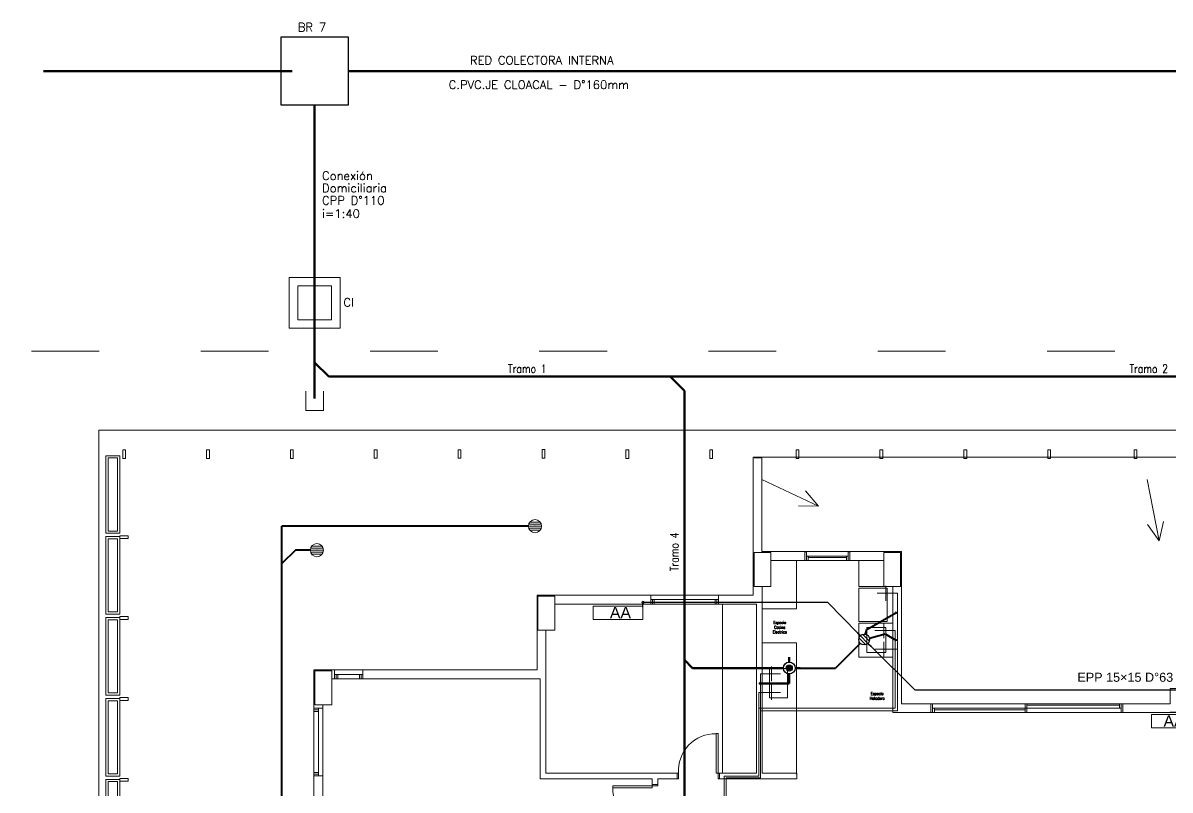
# Model space of a CAD drawing. Header units: millimetres. Extents: x 539 to 842, y -453 to -96.
# Drawn here: x 731.64 to 751.97, y -351.26 to -337.67 of the extents above; entities that cross this region are included whole.
import ezdxf
from ezdxf.enums import TextEntityAlignment as Align

# ---------------------------------------------------------------- set-up
doc = ezdxf.new("R2010")
doc.units = ezdxf.units.MM
doc.header["$LTSCALE"] = 0.1
for name, pattern in [('ACAD_ISO02W100', [15, 12, -3]), ('ACAD_ISO03W100', [30, 12, -18]), ('CONTINUA', [0])]:
    doc.linetypes.add(name, pattern=pattern)
doc.layers.get('0').update_dxf_attribs({"lineweight": 5})
for name, color, linetype, lineweight in [('00-Agua Caliente', 1, 'Continuous', 20), ('00-Agua Fria', 5, 'ACAD_ISO02W100', 20), ('00-Texto Diámetros', 7, 'Continuous', 25), ('A-GLAZ-CWMG', 7, 'Continuous', 5), ('A-Texto Pluvial', 7, 'Continuous', 20), ('A-WALL', 7, 'Continuous', 5), ('Agua Fria Directa - Texto', 7, 'Continuous', 18), ('Arq-Equipamiento', 250, 'Continuous', 5)]:
    doc.layers.add(name, color=color, linetype=linetype, lineweight=lineweight)
for name, color, linetype in [('00-Pluvial', 40, 'Continuous'), ('00-Secundario', 24, 'Continuous'), ('Textos', 7, 'Continuous')]:
    doc.layers.add(name, color=color, linetype=linetype)
doc.layers.add('00-Primario', color=7, linetype='Continuous', true_color=0xff2400)
doc.styles.add('Arial', font='arial.ttf', dxfattribs={"height": 0.245883})
doc.styles.add('Instal Sanit', font='techb___.ttf', dxfattribs={"height": 0.15})
doc.styles.add('Romans', font='romans.shx')
doc.styles.add('Romans 1.50', font='romans.shx', dxfattribs={"width": 0.8, "height": 0.15})
doc.styles.get("Standard").update_dxf_attribs({"font": 'arial.ttf'})

# ---------------------------------------------------------------- blocks, each defined once
blk = doc.blocks.new('Montante rectangular - 50 x 150mm-1800504-02 Torre PB')
at = {"layer": 'A-GLAZ-CWMG', "color": 8}
for p, q in [((-0.025, 0.075), (0.025, 0.075)), ((-0.025, -0.075), (-0.025, 0.075)), ((0.025, 0.075), (0.025, -0.075)), ((0.025, -0.075), (-0.025, -0.075))]:
    blk.add_line(p, q, dxfattribs=at)
blk = doc.blocks.new('Montante rectangular - 50 x 150mm-V34-02 Torre PB')
at = {"layer": 'A-GLAZ-CWMG', "color": 8}
for p, q in [((-0.025, 0.075), (0.025, 0.075)), ((-0.025, 0.01), (-0.025, 0.075)), ((-0.025, -0.07), (-0.025, 0.01)), ((0.025, 0.075), (0.025, 0.019)), ((0.025, 0.019), (0.025, -0.056)), ((-0.025, -0.075), (-0.025, -0.07)), ((0.025, -0.075), (-0.025, -0.075)), ((0.025, -0.056), (0.025, -0.075))]:
    blk.add_line(p, q, dxfattribs=at)
blk = doc.blocks.new('Montante rectangular - 50 x 150mm-1800507-02 Torre PB')
at = {"layer": 'A-GLAZ-CWMG', "color": 7}
for p, q in [((-0.019, 0.075), (-0.05, 0.075)), ((-0.05, 0.075), (-0.05, -0.026))]:
    blk.add_line(p, q, dxfattribs=at)
at = {"layer": 'A-GLAZ-CWMG', "color": 77}
for p, q in [((0, 0.075), (-0.019, 0.075)), ((0, -0.073), (0, 0.075)), ((-0.05, -0.026), (-0.05, -0.031)), ((-0.05, -0.031), (-0.05, -0.039)), ((-0.05, -0.039), (-0.05, -0.047)), ((-0.05, -0.047), (-0.05, -0.055)), ((-0.05, -0.056), (-0.05, -0.063)), ((-0.05, -0.064), (-0.05, -0.072)), ((-0.05, -0.073), (-0.05, -0.075)), ((-0.05, -0.075), (0, -0.075))]:
    blk.add_line(p, q, dxfattribs=at)
blk = doc.blocks.new('2-PB F')
at = {"color": 8, "lineweight": 18}
for p, q in [((744.734, -345.358), (744.579, -345.358)), ((744.579, -345.358), (744.579, -347.807)), ((744.719, -345.373), (744.594, -345.373)), ((744.734, -347.035), (744.734, -345.358)), ((744.734, -345.358), (760.799, -345.358)), ((745.493, -347.035), (744.734, -347.035)), ((745.493, -347.037), (745.493, -347.035)), ((745.493, -347.035), (746.293, -347.035)), ((745.493, -347.19), (745.493, -347.037)), ((745.493, -347.037), (745.523, -347.037)), ((745.523, -347.037), (745.523, -347.19)), ((746.263, -347.19), (746.263, -347.037)), ((746.263, -347.037), (746.293, -347.037)), ((747.207, -347.035), (746.293, -347.035)), ((746.293, -347.035), (746.293, -347.037)), ((746.293, -347.037), (746.293, -347.19)), ((747.207, -349.729), (747.207, -347.035)), ((744.719, -347.05), (744.594, -347.05)), ((744.594, -347.05), (744.594, -347.191)), ((744.594, -347.191), (744.594, -347.65)), ((744.594, -347.65), (744.594, -347.191)), ((744.894, -347.05), (744.719, -347.05)), ((744.719, -347.05), (744.894, -347.05)), ((744.894, -347.175), (744.894, -347.05)), ((744.894, -347.05), (744.894, -347.191)), ((744.894, -347.176), (744.894, -347.175)), ((744.894, -347.189), (744.894, -347.176)), ((744.894, -347.19), (744.894, -347.189)), ((744.894, -347.191), (744.894, -347.19)), ((744.894, -347.65), (744.894, -347.191)), ((744.894, -347.191), (745.493, -347.191)), ((745.347, -347.191), (745.347, -348.05)), ((745.493, -347.191), (745.493, -347.19)), ((745.523, -347.19), (745.493, -347.19)), ((746.293, -347.191), (745.493, -347.191)), ((745.523, -347.19), (745.523, -347.113)), ((745.523, -347.113), (745.553, -347.113)), ((745.553, -347.19), (745.523, -347.19)), ((745.553, -347.113), (745.553, -347.19)), ((746.233, -347.113), (745.553, -347.113)), ((745.553, -347.137), (745.553, -347.127)), ((746.233, -347.137), (745.553, -347.137)), ((745.553, -347.19), (746.233, -347.19)), ((746.233, -347.19), (746.233, -347.113)), ((746.233, -347.113), (746.263, -347.113)), ((746.233, -347.127), (746.233, -347.137)), ((746.263, -347.19), (746.233, -347.19)), ((746.263, -347.113), (746.263, -347.19)), ((746.293, -347.19), (746.263, -347.19)), ((746.293, -347.19), (746.293, -347.191)), ((746.293, -347.191), (746.892, -347.191)), ((746.451, -347.65), (746.451, -347.191)), ((747.051, -347.05), (746.892, -347.05)), ((746.892, -347.05), (746.892, -347.175)), ((746.892, -347.05), (747.051, -347.05)), ((746.892, -347.191), (746.892, -347.05)), ((746.892, -347.175), (746.892, -347.176)), ((746.892, -347.176), (746.892, -347.189)), ((746.892, -347.189), (746.892, -347.19)), ((746.892, -347.19), (746.892, -347.191)), ((746.892, -347.191), (746.892, -347.65)), ((747.192, -347.05), (747.051, -347.05)), ((747.192, -347.65), (747.192, -347.05)), ((747.192, -347.05), (747.192, -347.65)), ((744.594, -347.65), (744.719, -347.65)), ((744.735, -347.65), (744.594, -347.65)), ((744.719, -347.65), (744.72, -347.65)), ((744.72, -347.65), (744.732, -347.65)), ((744.732, -347.65), (744.733, -347.65)), ((744.733, -347.65), (744.735, -347.65)), ((744.735, -347.65), (744.894, -347.65)), ((744.735, -350.96), (744.735, -347.65)), ((746.892, -347.65), (746.451, -347.65)), ((746.892, -347.65), (747.051, -347.65)), ((747.051, -347.65), (747.052, -347.65)), ((747.051, -347.65), (747.051, -349.885)), ((747.192, -347.65), (747.051, -347.65)), ((747.052, -347.65), (747.053, -347.65)), ((747.053, -347.65), (747.066, -347.65)), ((747.066, -347.65), (747.067, -347.65)), ((747.067, -347.65), (747.192, -347.65)), ((740.75, -347.807), (740.75, -349.132)), ((742.765, -347.807), (740.75, -347.807)), ((740.765, -347.824), (740.764, -347.824)), ((740.764, -347.824), (740.764, -348.424)), ((740.764, -347.824), (740.765, -347.824)), ((740.764, -348.424), (740.764, -347.824)), ((740.89, -347.824), (740.765, -347.824)), ((740.89, -347.824), (740.89, -347.822)), ((741.064, -347.824), (740.89, -347.824)), ((740.89, -347.824), (741.064, -347.824)), ((741.064, -347.947), (741.064, -347.824)), ((741.064, -347.824), (741.064, -347.963)), ((742.765, -347.885), (742.765, -347.807)), ((742.765, -347.807), (743.965, -347.807)), ((744.579, -347.807), (743.965, -347.807)), ((743.965, -347.807), (743.965, -347.885)), ((741.064, -347.948), (741.064, -347.947)), ((741.064, -347.961), (741.064, -347.948)), ((741.064, -347.962), (741.064, -347.961)), ((741.064, -347.963), (741.064, -347.962)), ((741.064, -348.424), (741.064, -347.963)), ((741.064, -347.963), (742.765, -347.963)), ((742.765, -347.885), (742.795, -347.885)), ((742.765, -347.963), (742.765, -347.885)), ((742.795, -347.963), (742.765, -347.963)), ((742.795, -347.885), (742.825, -347.885)), ((742.795, -347.963), (742.795, -347.885)), ((742.795, -347.885), (742.795, -347.963)), ((742.825, -347.963), (742.795, -347.963)), ((742.825, -347.885), (743.905, -347.885)), ((742.825, -347.901), (742.825, -347.885)), ((742.825, -347.885), (742.825, -347.963)), ((742.825, -347.963), (743.905, -347.963)), ((743.905, -347.885), (743.905, -347.901)), ((743.905, -347.885), (743.935, -347.885)), ((743.905, -347.963), (743.905, -347.885)), ((743.935, -347.963), (743.905, -347.963)), ((743.935, -347.885), (743.935, -347.963)), ((743.935, -347.885), (743.965, -347.885)), ((743.935, -347.963), (743.935, -347.885)), ((743.965, -347.963), (743.935, -347.963)), ((743.965, -347.885), (743.965, -347.963)), ((743.965, -347.963), (744.635, -347.963)), ((744.035, -347.963), (744.035, -350.96)), ((744.635, -347.963), (744.635, -350.96)), ((745.347, -348.05), (744.735, -348.05)), ((740.764, -348.424), (740.765, -348.424)), ((740.765, -348.424), (740.764, -348.424)), ((740.765, -348.424), (740.89, -348.424)), ((740.89, -348.424), (740.765, -348.424)), ((740.89, -348.424), (741.064, -348.424)), ((740.905, -350.96), (740.905, -348.424)), ((746.45, -348.902), (746.451, -348.3)), ((746.451, -348.3), (747.051, -348.3)), ((746.591, -348.381), (746.59, -348.821)), ((746.931, -348.381), (746.591, -348.381)), ((746.93, -348.821), (746.931, -348.381)), ((744.735, -348.65), (745.347, -348.65)), ((745.347, -348.65), (745.347, -350.977)), ((746.59, -348.821), (746.93, -348.821)), ((747.05, -348.902), (746.45, -348.902)), ((736.794, -349.132), (736.794, -349.81)), ((737.159, -349.132), (736.794, -349.132)), ((736.809, -349.149), (736.808, -349.149)), ((736.808, -349.149), (736.808, -349.749)), ((736.808, -349.749), (736.808, -349.149)), ((736.808, -349.149), (736.809, -349.149)), ((736.934, -349.149), (736.809, -349.149)), ((736.934, -349.149), (736.934, -349.147)), ((736.95, -349.149), (736.934, -349.149)), ((736.934, -349.149), (737.108, -349.149)), ((737.108, -349.149), (736.95, -349.149)), ((737.108, -349.272), (737.108, -349.149)), ((737.108, -349.149), (737.108, -349.288)), ((737.108, -349.273), (737.108, -349.272)), ((737.108, -349.285), (737.108, -349.273)), ((737.159, -349.21), (737.159, -349.132)), ((737.159, -349.132), (737.659, -349.132)), ((737.159, -349.21), (737.189, -349.21)), ((737.159, -349.288), (737.159, -349.21)), ((737.189, -349.21), (737.219, -349.21)), ((737.189, -349.288), (737.189, -349.21)), ((737.189, -349.21), (737.189, -349.288)), ((737.219, -349.21), (737.599, -349.21)), ((737.219, -349.225), (737.219, -349.21)), ((737.219, -349.21), (737.219, -349.288)), ((737.599, -349.21), (737.599, -349.225)), ((737.599, -349.21), (737.629, -349.21)), ((737.599, -349.288), (737.599, -349.21)), ((737.629, -349.21), (737.629, -349.288)), ((737.629, -349.21), (737.659, -349.21)), ((737.629, -349.288), (737.629, -349.21)), ((740.75, -349.132), (737.659, -349.132)), ((737.659, -349.132), (737.659, -349.21)), ((737.659, -349.21), (737.659, -349.288)), ((745.187, -349.104), (744.867, -349.104)), ((744.867, -349.624), (744.867, -349.104)), ((745.187, -349.624), (745.187, -349.104)), ((737.108, -349.286), (737.108, -349.285)), ((737.108, -349.288), (737.108, -349.286)), ((737.108, -349.749), (737.108, -349.288)), ((737.108, -349.288), (737.159, -349.288)), ((737.189, -349.288), (737.159, -349.288)), ((737.219, -349.288), (737.189, -349.288)), ((737.219, -349.288), (737.599, -349.288)), ((737.629, -349.288), (737.599, -349.288)), ((737.659, -349.288), (737.629, -349.288)), ((737.659, -349.288), (740.805, -349.288)), ((740.805, -349.288), (740.805, -351.06)), ((752.689, -349.459), (751.967, -349.459)), ((751.967, -349.459), (751.967, -349.729)), ((744.867, -349.624), (745.187, -349.624)), ((736.794, -349.81), (736.794, -349.84)), ((736.872, -349.81), (736.794, -349.81)), ((736.794, -349.84), (736.794, -349.87)), ((736.872, -349.84), (736.794, -349.84)), ((736.794, -349.84), (736.872, -349.84)), ((736.794, -349.87), (736.872, -349.87)), ((736.794, -350.95), (736.794, -349.87)), ((736.808, -349.749), (736.809, -349.749)), ((736.95, -349.749), (736.808, -349.749)), ((736.809, -349.749), (736.934, -349.749)), ((736.872, -349.87), (736.857, -349.87)), ((736.872, -349.81), (736.95, -349.81)), ((736.872, -349.84), (736.872, -349.81)), ((736.872, -349.87), (736.872, -349.84)), ((736.872, -350.95), (736.872, -349.87)), ((736.934, -349.749), (736.935, -349.749)), ((736.935, -349.749), (736.947, -349.749)), ((736.947, -349.749), (736.948, -349.749)), ((736.948, -349.749), (736.95, -349.749)), ((736.95, -349.749), (737.108, -349.749)), ((736.95, -349.81), (736.95, -349.749)), ((736.95, -349.81), (736.95, -351.01)), ((747.051, -349.885), (747.729, -349.885)), ((747.729, -349.729), (747.207, -349.729)), ((747.729, -349.885), (747.729, -349.729)), ((747.729, -349.729), (747.759, -349.729)), ((747.759, -349.885), (747.729, -349.885)), ((747.759, -349.729), (747.759, -349.885)), ((749.399, -349.729), (747.759, -349.729)), ((747.759, -349.885), (747.759, -349.807)), ((747.759, -349.807), (747.789, -349.807)), ((747.789, -349.885), (747.759, -349.885)), ((747.789, -349.807), (747.789, -349.885)), ((749.399, -349.807), (747.789, -349.807)), ((747.789, -349.852), (747.789, -349.838)), ((747.789, -349.838), (749.399, -349.838)), ((747.789, -349.885), (749.399, -349.885)), ((749.399, -349.807), (749.399, -349.729)), ((749.399, -349.729), (749.429, -349.729)), ((749.399, -349.885), (749.399, -349.807)), ((749.399, -349.807), (749.429, -349.807)), ((749.429, -349.807), (749.399, -349.807)), ((749.399, -349.838), (749.399, -349.852)), ((749.429, -349.885), (749.399, -349.885)), ((749.429, -349.729), (749.429, -349.807)), ((751.069, -349.729), (749.429, -349.729)), ((749.429, -349.768), (749.429, -349.756)), ((749.429, -349.756), (751.069, -349.756)), ((749.429, -349.807), (749.429, -349.885)), ((749.429, -349.807), (751.069, -349.807)), ((749.429, -349.885), (751.099, -349.885)), ((751.069, -349.807), (751.069, -349.729)), ((751.069, -349.729), (751.099, -349.729)), ((751.069, -349.756), (751.069, -349.768)), ((751.099, -349.807), (751.069, -349.807)), ((751.099, -349.729), (751.099, -349.807)), ((751.099, -349.885), (751.099, -349.729)), ((751.099, -349.729), (751.129, -349.729)), ((751.129, -349.885), (751.099, -349.885)), ((751.967, -349.729), (751.129, -349.729)), ((751.129, -349.729), (751.129, -349.885)), ((751.129, -349.885), (751.967, -349.885)), ((751.967, -349.881), (752.107, -349.881)), ((751.967, -349.885), (754.404, -349.885)), ((743.921, -350.96), (743.921, -350.26)), ((743.921, -350.26), (743.956, -350.26)), ((743.956, -350.26), (743.956, -350.96)), ((736.794, -350.95), (736.794, -350.98)), ((736.872, -350.95), (736.794, -350.95)), ((736.794, -350.98), (736.872, -350.98)), ((736.794, -350.98), (736.794, -351.01)), ((736.872, -350.98), (736.794, -350.98)), ((736.794, -351.01), (736.794, -354.896)), ((736.794, -351.01), (736.872, -351.01)), ((736.857, -350.95), (736.872, -350.95)), ((736.872, -350.98), (736.872, -350.95)), ((736.872, -351.01), (736.872, -350.98)), ((736.95, -351.01), (736.872, -351.01)), ((736.95, -353.156), (736.95, -351.01)), ((740.805, -351.06), (742.791, -351.06)), ((743.231, -350.96), (740.905, -350.96)), ((742.791, -351.06), (742.791, -351.161)), ((742.891, -351.06), (743.231, -351.06)), ((742.891, -351.161), (742.891, -351.06)), ((743.231, -351.06), (743.231, -350.96)), ((743.231, -350.96), (743.256, -350.96)), ((743.256, -351.06), (743.231, -351.06)), ((743.256, -350.96), (743.256, -351.06)), ((743.956, -350.96), (743.921, -350.96)), ((743.956, -351.06), (743.956, -350.96)), ((743.956, -350.96), (743.981, -350.96)), ((743.981, -351.06), (743.956, -351.06)), ((744.635, -350.96), (743.981, -350.96)), ((743.981, -350.96), (743.981, -351.06)), ((743.981, -351.06), (745.354, -351.06)), ((745.354, -350.96), (744.735, -350.96)), ((745.354, -351.06), (745.354, -350.96)), ((742.091, -351.186), (742.791, -351.186)), ((742.091, -351.221), (742.091, -351.186)), ((742.791, -351.221), (742.091, -351.221)), ((742.791, -351.161), (742.891, -351.161)), ((742.791, -351.186), (742.791, -351.161)), ((742.791, -351.186), (742.791, -351.221)), ((742.891, -351.186), (742.791, -351.186)), ((742.891, -351.161), (742.891, -351.186))]:
    blk.add_line(p, q, dxfattribs=at)
at = {"color": 8}
for points in [[(732.979, -344.884), (772.553, -344.884)], [(732.979, -361.3), (732.979, -344.884)]]:
    blk.add_lwpolyline(points, dxfattribs=at)
for points in [[(733.354, -346.71), (733.104, -346.71), (733.104, -345.335), (733.354, -345.335)], [(733.314, -346.67), (733.144, -346.67), (733.144, -345.375), (733.314, -345.375)], [(733.354, -348.144), (733.104, -348.144), (733.104, -346.769), (733.354, -346.769)], [(733.314, -348.104), (733.144, -348.104), (733.144, -346.809), (733.314, -346.809)], [(733.354, -349.578), (733.104, -349.578), (733.104, -348.203), (733.354, -348.203)], [(733.314, -349.538), (733.144, -349.538), (733.144, -348.243), (733.314, -348.243)], [(733.354, -351.011), (733.104, -351.011), (733.104, -349.636), (733.354, -349.636)], [(733.314, -350.971), (733.144, -350.971), (733.144, -349.676), (733.314, -349.676)], [(733.354, -352.445), (733.104, -352.445), (733.104, -351.07), (733.354, -351.07)], [(733.314, -352.405), (733.144, -352.405), (733.144, -351.11), (733.314, -351.11)]]:
    blk.add_lwpolyline(points, close=True, dxfattribs=at)
at = {"color": 8, "lineweight": 18}
blk.add_lwpolyline([(746.451, -347.682), (746.451, -348.272), (746.951, -348.272), (746.951, -347.682)], close=True, dxfattribs=at)
for centre, start, end in [((743.908, -350.914), 88.836, 184.1016), ((742.744, -351.234), 178.836, 274.1016)]:
    blk.add_arc(centre, 0.653, start, end, dxfattribs=at)
at = {"layer": 'Arq-Equipamiento', "color": 8, "linetype": 'CONTINUA', "lineweight": 18}
for points in [[(742.625, -348.001), (741.74, -348.001), (741.74, -348.237), (742.625, -348.237)], [(751.638, -349.923), (752.523, -349.923), (752.523, -350.158), (751.638, -350.158)]]:
    blk.add_lwpolyline(points, close=True, dxfattribs=at)
at = {"color": 8, "rotation": 180}
blk.add_blockref('Montante rectangular - 50 x 150mm-1800507-02 Torre PB', (733.404, -345.308), dxfattribs=at)
at = {"color": 8, "extrusion": (0, 0, -1)}
for name, p, rotation in [('Montante rectangular - 50 x 150mm-1800504-02 Torre PB', (-734.915, -345.308), 180), ('Montante rectangular - 50 x 150mm-V34-02 Torre PB', (-733.429, -346.778), 90), ('Montante rectangular - 50 x 150mm-V34-02 Torre PB', (-733.429, -348.212), 90), ('Montante rectangular - 50 x 150mm-V34-02 Torre PB', (-733.429, -349.646), 90), ('Montante rectangular - 50 x 150mm-V34-02 Torre PB', (-733.429, -351.079), 90)]:
    blk.add_blockref(name, p, dxfattribs=dict(at, rotation=rotation))
at = {"layer": 'A-GLAZ-CWMG', "color": 7, "extrusion": (0, 0, -1), "rotation": 180}
for p in [(-736.402, -345.307), (-737.888, -345.305), (-739.374, -345.303), (-740.861, -345.301), (-742.347, -345.308), (-743.834, -345.307), (-745.365, -345.308), (-746.851, -345.308), (-748.338, -345.308), (-749.824, -345.307), (-751.355, -345.308)]:
    blk.add_blockref('Montante rectangular - 50 x 150mm-1800504-02 Torre PB', p, dxfattribs=at)
at = {"color": 8, "lineweight": 18, "style": 'Romans 1.50', "width": 0.8}
for s, p in [('Electrica', (744.923, -348.484)), ('Espacio', (744.935, -348.317)), ('Cocina', (744.951, -348.401)), ('Heladera', (746.647, -349.659)), ('Espacio', (746.663, -349.576))]:
    blk.add_text(s, height=0.05, dxfattribs=at).set_placement(p)
at = {"color": 8, "lineweight": 18, "char_height": 0.2}
for insert, attachment_point in [((742.412, -348.014), 3), ((751.851, -349.936), 1)]:
    blk.add_mtext_dynamic_manual_height_columns('AA', width=1, gutter_width=12.5, heights=[0], dxfattribs=dict(at, insert=insert, attachment_point=attachment_point))

msp = doc.modelspace()

# ---------------------------------------------------------------- hatches: boundary and pattern name
at = {"layer": '00-Primario', "lineweight": 100}
msp.add_hatch(color=256, dxfattribs=at).paths.add_polyline_path([(745.218, -349.045, 1), (745.218, -349.151, 1)])

# ---------------------------------------------------------------- linework, layer by layer
at = {"layer": '00-Agua Caliente', "color": 1, "linetype": 'Continuous', "lineweight": 20}
for p, q in [((747.093, -348.435), (746.737, -348.435)), ((746.893, -348.304), (746.893, -348.566)), ((744.904, -349.66), (744.904, -349.398)), ((744.679, -349.529), (745.06, -349.529))]:
    msp.add_line(p, q, dxfattribs=at)
at = {"layer": '00-Agua Caliente', "linetype": 'CONTINUA'}
for points in [[(747.093, -348.435), (747.093, -349.808), (744.679, -349.808)], [(744.679, -349.529), (744.679, -351.016), (744.066, -351.016), (744.066, -352.056)]]:
    msp.add_lwpolyline(points, dxfattribs=at)
at = {"layer": '00-Agua Fria', "color": 5, "linetype": 'Continuous', "lineweight": 20}
for p, q in [((746.931, -347.642), (746.931, -347.904)), ((747.139, -347.773), (746.776, -347.773)), ((746.893, -348.635), (746.893, -348.897)), ((747.139, -348.766), (746.737, -348.766)), ((744.904, -349.329), (744.904, -349.068)), ((744.708, -349.198), (745.06, -349.198))]:
    msp.add_line(p, q, dxfattribs=at)
at = {"layer": '00-Agua Fria', "ltscale": 3}
for points in [[(747.139, -347.773), (747.139, -349.854), (744.708, -349.854)], [(744.708, -349.198), (744.708, -351.045), (744.099, -351.045), (744.099, -352.082)]]:
    msp.add_lwpolyline(points, dxfattribs=at)
at = {"layer": '00-Pluvial', "lineweight": 20}
for p, q in [((744.734, -345.754), (745.734, -346.228)), ((751.56, -345.754), (751.771, -346.841)), ((745.734, -346.228), (745.508, -345.96)), ((745.734, -346.228), (745.383, -346.223)), ((751.771, -346.841), (751.567, -346.556)), ((751.771, -346.841), (751.853, -346.5))]:
    msp.add_line(p, q, dxfattribs=at)
at = {"layer": '00-Pluvial', "lineweight": 40}
msp.add_line((736.227, -358.76), (736.227, -346.583), dxfattribs=at)
at = {"layer": '00-Pluvial', "lineweight": 13}
for p, q in [((740.596, -346.583), (740.828, -346.583)), ((740.602, -346.547), (740.822, -346.547)), ((740.602, -346.619), (740.822, -346.619)), ((740.621, -346.511), (740.803, -346.511)), ((740.621, -346.655), (740.803, -346.655)), ((736.73, -347.008), (736.962, -347.008)), ((736.735, -346.972), (736.956, -346.972)), ((736.735, -347.044), (736.956, -347.044)), ((736.755, -346.936), (736.937, -346.936)), ((736.755, -347.08), (736.937, -347.08))]:
    msp.add_line(p, q, dxfattribs=at)
at = {"layer": '00-Pluvial', "lineweight": 40}
for points in [[(740.596, -346.583), (736.227, -346.583)], [(736.464, -347.008), (736.227, -347.244)], [(736.73, -347.008), (736.464, -347.008)]]:
    msp.add_lwpolyline(points, dxfattribs=at)
at = {"layer": '00-Pluvial', "lineweight": 20}
for centre in [(740.712, -346.583), (736.846, -347.008)]:
    msp.add_circle(centre, 0.116, dxfattribs=at)
at = {"layer": '00-Pluvial', "linetype": 'CONTINUA', "lineweight": 13}
for p in [(740.712, -346.583), (740.712, -346.583), (736.846, -347.008)]:
    msp.add_point(p, dxfattribs=at)
at = {"layer": '00-Primario', "lineweight": 20}
for p, q in [((736.356, -343.075), (736.356, -342.175)), ((736.356, -342.175), (737.256, -342.175)), ((736.506, -342.925), (736.506, -342.325)), ((736.506, -342.325), (737.106, -342.325)), ((737.106, -342.325), (737.106, -342.925)), ((737.256, -342.175), (737.256, -343.075)), ((737.106, -342.925), (736.506, -342.925)), ((737.256, -343.075), (736.356, -343.075))]:
    msp.add_line(p, q, dxfattribs=at)
at = {"layer": '00-Primario', "lineweight": 25}
msp.add_lwpolyline([(737.404, -337.916), (736.204, -337.918), (736.206, -339.118), (737.406, -339.116)], close=True, dxfattribs=at)
at = {"layer": '00-Primario', "lineweight": 80}
for points in [[(736.406, -338.518), (731.998, -338.518)], [(794.679, -338.518), (737.405, -338.518)]]:
    msp.add_lwpolyline(points, dxfattribs=at)
at = {"layer": '00-Primario', "lineweight": 50}
for points in [[(736.806, -339.117), (736.806, -344.32)], [(737.056, -343.933), (736.806, -343.683)], [(737.056, -343.933), (761.922, -343.933)], [(743.36, -344.183), (743.11, -343.933)], [(743.36, -352.415), (743.36, -344.183)], [(743.504, -349.098), (743.36, -348.955)], [(745.218, -348.993), (745.218, -348.904)], [(745.113, -349.098), (743.504, -349.098)], [(745.218, -349.203), (745.218, -349.371)], [(745.323, -349.098), (745.413, -349.098)], [(745.218, -349.371), (744.698, -349.371)]]:
    msp.add_lwpolyline(points, dxfattribs=at)
at = {"layer": '00-Primario', "lineweight": 20}
msp.add_lwpolyline([(736.964, -344.191), (736.964, -344.536), (736.647, -344.536), (736.647, -344.191)], dxfattribs=at)
at = {"layer": '00-Primario', "lineweight": 40}
for points in [[(746.477, -348.66), (746.039, -349.098)], [(745.413, -349.098), (746.039, -349.098)]]:
    msp.add_lwpolyline(points, dxfattribs=at)
at = {"layer": '00-Primario', "lineweight": 30}
for radius in [0.105, 0.0526]:
    msp.add_circle((745.218, -349.098), radius, dxfattribs=at)
at = {"layer": '00-Primario', "linetype": 'Continuous', "lineweight": 20}
msp.add_circle((744.698, -349.371), 0.0151, dxfattribs=at)
at = {"layer": '00-Secundario', "lineweight": 15}
for p, q in [((746.452, -348.564), (746.573, -348.684)), ((746.477, -348.523), (746.613, -348.66)), ((746.517, -348.499), (746.638, -348.619))]:
    msp.add_line(p, q, dxfattribs=at)
at = {"layer": '00-Secundario', "lineweight": 30}
for points in [[(742.625, -347.932), (745.898, -347.932), (746.435, -348.48)], [(742.625, -348.016), (742.625, -347.932)], [(746.661, -348.708), (747.448, -349.492)], [(752.638, -349.492), (747.448, -349.492)]]:
    msp.add_lwpolyline(points, dxfattribs=at)
at = {"layer": '00-Secundario', "lineweight": 40}
for points in [[(746.593, -348.414), (747.105, -348.118)], [(746.57, -348.499), (746.593, -348.414)], [(746.477, -348.523), (746.435, -348.48)], [(746.612, -348.66), (746.661, -348.708)], [(746.639, -348.567), (746.918, -348.492)], [(746.918, -348.492), (747.107, -348.601)]]:
    msp.add_lwpolyline(points, dxfattribs=at)
at = {"layer": '00-Secundario', "linetype": 'CONTINUA', "lineweight": 20}
msp.add_circle((742.625, -347.932), 0.02, dxfattribs=at)
at = {"layer": '00-Secundario', "linetype": 'Continuous', "lineweight": 20}
for centre in [(747.105, -348.118), (747.107, -348.601)]:
    msp.add_circle(centre, 0.0151, dxfattribs=at)
at = {"layer": '00-Secundario', "lineweight": 25}
msp.add_circle((746.545, -348.592), 0.0967, dxfattribs=at)
at = {"layer": 'A-WALL', "color": 8, "linetype": 'ACAD_ISO03W100', "lineweight": 20}
msp.add_lwpolyline([(721.613, -343.48), (721.613, -360.6), (828.988, -360.6), (828.988, -343.48), (721.613, -343.48)], dxfattribs=at)

# ---------------------------------------------------------------- block references
at = {"color": 2, "linetype": 'CONTINUA', "lineweight": 13}
msp.add_blockref('2-PB F', (0, 0), dxfattribs=at)

# ---------------------------------------------------------------- texts
at = {"layer": '00-Texto Diámetros', "color": 7, "insert": (737.41, -342.542), "char_height": 0.15, "width": 0.62022, "attachment_point": 2, "style": 'Instal Sanit'}
msp.add_mtext('{\\Fromans|c0;CI}', dxfattribs=at)
at = {"layer": 'A-Texto Pluvial', "style": 'Arial'}
msp.add_text('EPP 15×15 D°63', height=0.16, dxfattribs=at).set_placement((750.324, -349.341))
at = {"layer": 'Agua Fria Directa - Texto', "style": 'Romans'}
for s, p in [('BR 7', (736.759, -337.74)), ('RED COLECTORA INTERNA', (740.832, -338.326)), ('C.PVC.JE CLOACAL - D°160mm ', (740.832, -338.76))]:
    msp.add_text(s, height=0.15, rotation=360, dxfattribs=at).set_placement(p, align=Align.MIDDLE_CENTER)
at = {"layer": 'Textos', "color": 7, "style": 'Romans'}
for s, p in [('Conexión', (736.938, -340.447)), ('Domiciliaria', (736.938, -340.666)), ('CPP D°110', (736.938, -340.886)), ('i=1:40', (736.938, -341.12))]:
    msp.add_text(s, height=0.15, rotation=360, dxfattribs=at).set_placement(p)
at = {"layer": 'Textos', "color": 7, "style": 'Romans', "width": 0.8}
for s, p in [('Tramo 1', (740.233, -343.868)), ('Tramo 2', (751.246, -343.868))]:
    msp.add_text(s, height=0.15, dxfattribs=at).set_placement(p)
msp.add_text('Tramo 4', height=0.15, rotation=90, dxfattribs=at).set_placement((743.255, -347.381))

doc.saveas('drawing.dxf')
